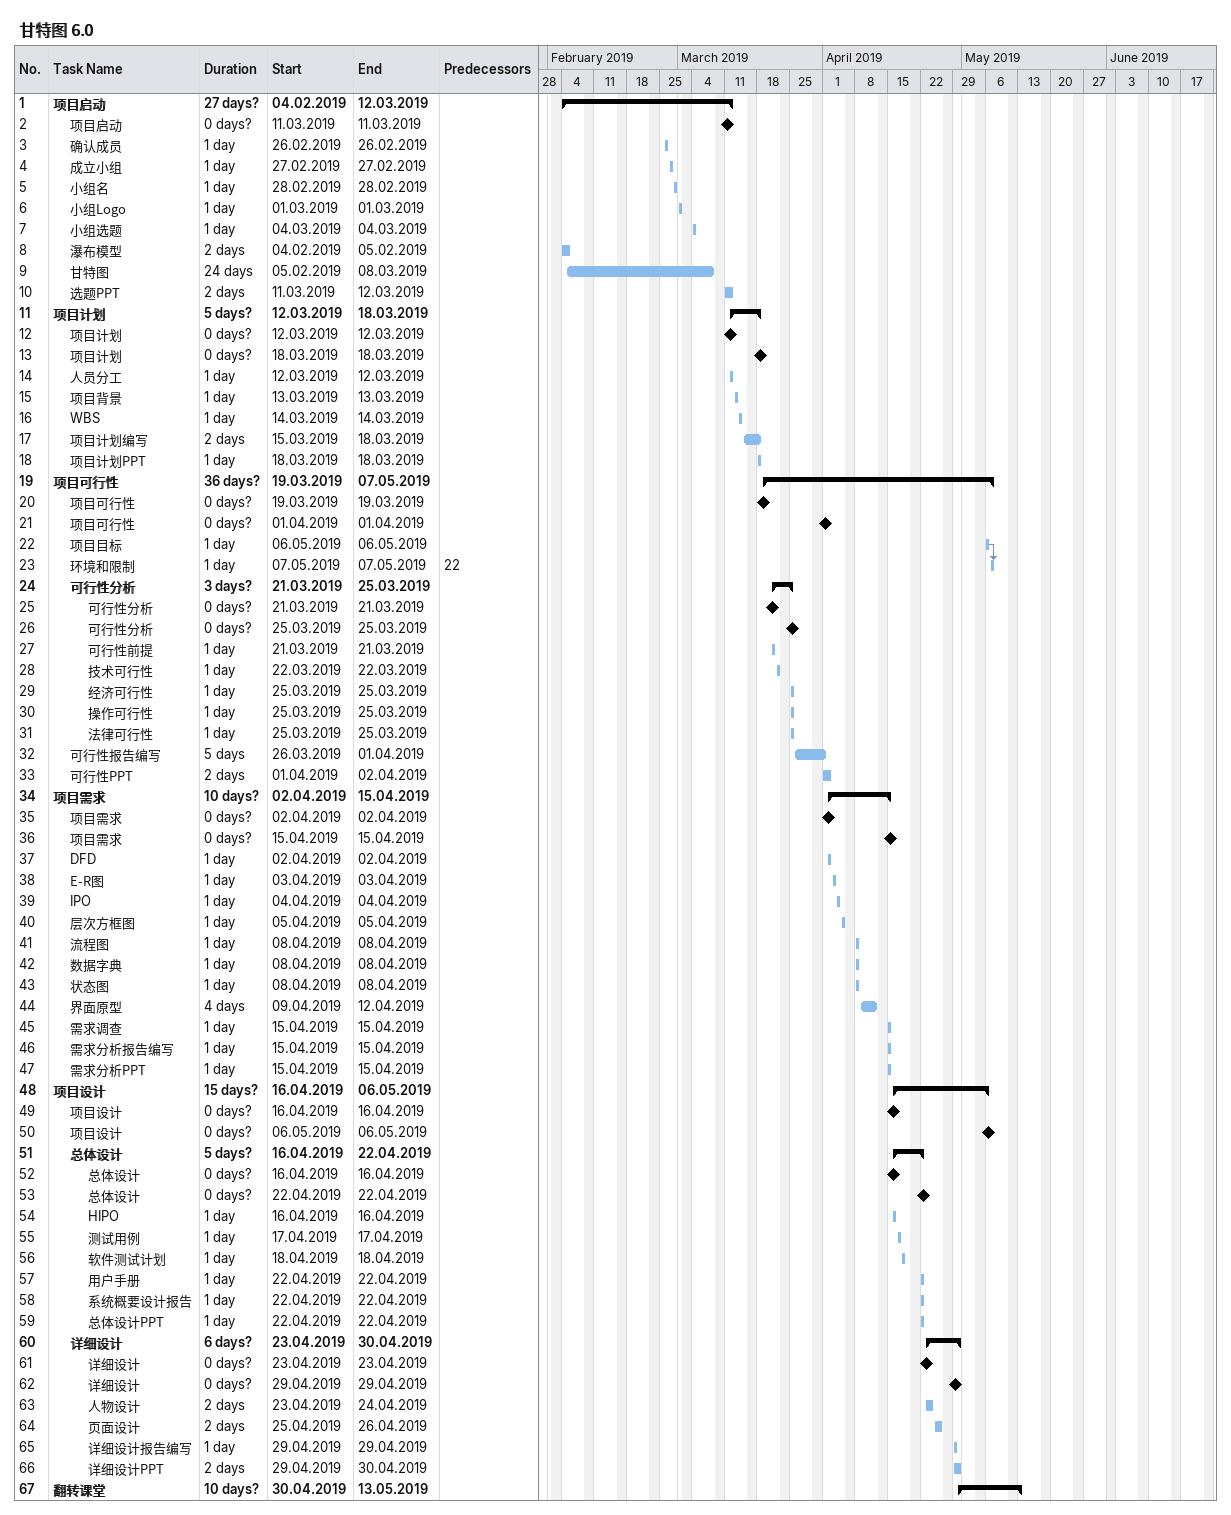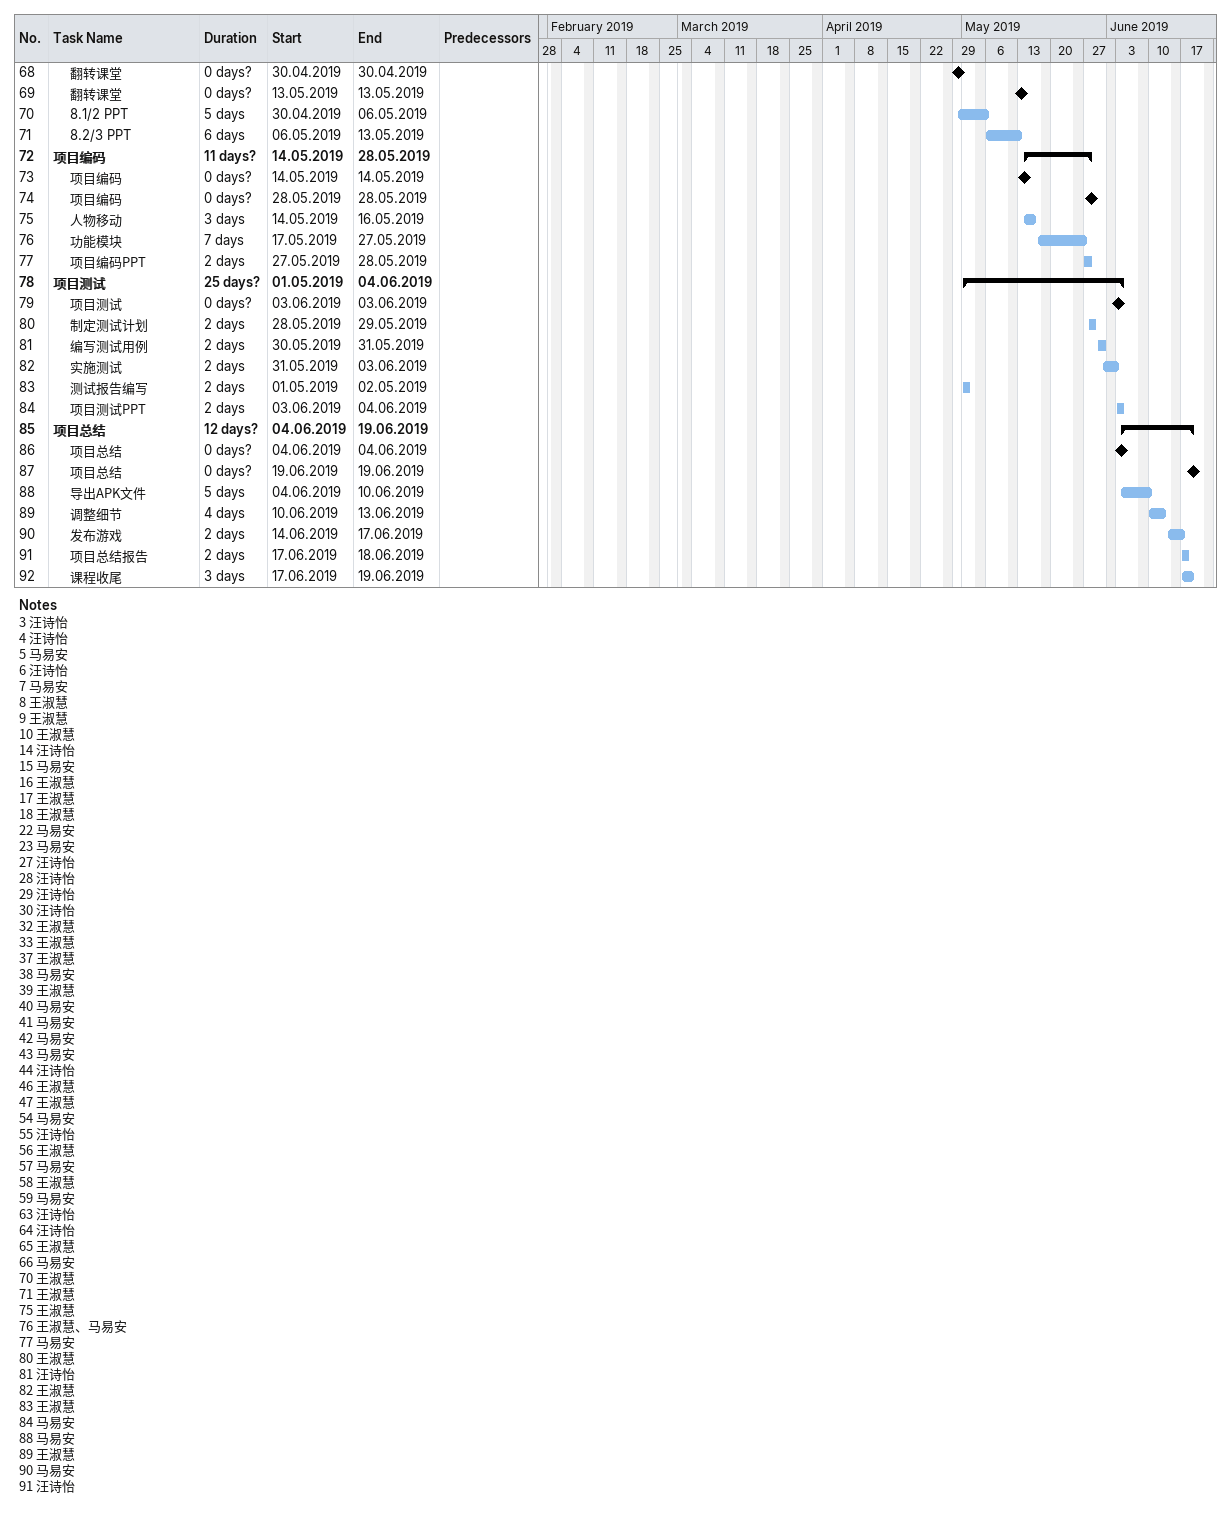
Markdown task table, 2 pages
甘特图 6.0

| ID | Level | Task | Duration | Start | Finish | Predecessors |
|---|---|---|---|---|---|---|
| 1 | 1 | **项目启动** | 27d? | 2019-02-04 | 2019-03-12 |  |
| 2 | 2 | 项目启动 | 0d? | 2019-03-11 | 2019-03-11 |  |
| 3 | 2 | 确认成员 | 1d | 2019-02-26 | 2019-02-26 |  |
| 4 | 2 | 成立小组 | 1d | 2019-02-27 | 2019-02-27 |  |
| 5 | 2 | 小组名 | 1d | 2019-02-28 | 2019-02-28 |  |
| 6 | 2 | 小组Logo | 1d | 2019-03-01 | 2019-03-01 |  |
| 7 | 2 | 小组选题 | 1d | 2019-03-04 | 2019-03-04 |  |
| 8 | 2 | 瀑布模型 | 2d | 2019-02-04 | 2019-02-05 |  |
| 9 | 2 | 甘特图 | 24d | 2019-02-05 | 2019-03-08 |  |
| 10 | 2 | 选题PPT | 2d | 2019-03-11 | 2019-03-12 |  |
| 11 | 1 | **项目计划** | 5d? | 2019-03-12 | 2019-03-18 |  |
| 12 | 2 | 项目计划 | 0d? | 2019-03-12 | 2019-03-12 |  |
| 13 | 2 | 项目计划 | 0d? | 2019-03-18 | 2019-03-18 |  |
| 14 | 2 | 人员分工 | 1d | 2019-03-12 | 2019-03-12 |  |
| 15 | 2 | 项目背景 | 1d | 2019-03-13 | 2019-03-13 |  |
| 16 | 2 | WBS | 1d | 2019-03-14 | 2019-03-14 |  |
| 17 | 2 | 项目计划编写 | 2d | 2019-03-15 | 2019-03-18 |  |
| 18 | 2 | 项目计划PPT | 1d | 2019-03-18 | 2019-03-18 |  |
| 19 | 1 | **项目可行性** | 36d? | 2019-03-19 | 2019-05-07 |  |
| 20 | 2 | 项目可行性 | 0d? | 2019-03-19 | 2019-03-19 |  |
| 21 | 2 | 项目可行性 | 0d? | 2019-04-01 | 2019-04-01 |  |
| 22 | 2 | 项目目标 | 1d | 2019-05-06 | 2019-05-06 |  |
| 23 | 2 | 环境和限制 | 1d | 2019-05-07 | 2019-05-07 | 22 |
| 24 | 2 | **可行性分析** | 3d? | 2019-03-21 | 2019-03-25 |  |
| 25 | 3 | 可行性分析 | 0d? | 2019-03-21 | 2019-03-21 |  |
| 26 | 3 | 可行性分析 | 0d? | 2019-03-25 | 2019-03-25 |  |
| 27 | 3 | 可行性前提 | 1d | 2019-03-21 | 2019-03-21 |  |
| 28 | 3 | 技术可行性 | 1d | 2019-03-22 | 2019-03-22 |  |
| 29 | 3 | 经济可行性 | 1d | 2019-03-25 | 2019-03-25 |  |
| 30 | 3 | 操作可行性 | 1d | 2019-03-25 | 2019-03-25 |  |
| 31 | 3 | 法律可行性 | 1d | 2019-03-25 | 2019-03-25 |  |
| 32 | 2 | 可行性报告编写 | 5d | 2019-03-26 | 2019-04-01 |  |
| 33 | 2 | 可行性PPT | 2d | 2019-04-01 | 2019-04-02 |  |
| 34 | 1 | **项目需求** | 10d? | 2019-04-02 | 2019-04-15 |  |
| 35 | 2 | 项目需求 | 0d? | 2019-04-02 | 2019-04-02 |  |
| 36 | 2 | 项目需求 | 0d? | 2019-04-15 | 2019-04-15 |  |
| 37 | 2 | DFD | 1d | 2019-04-02 | 2019-04-02 |  |
| 38 | 2 | E-R图 | 1d | 2019-04-03 | 2019-04-03 |  |
| 39 | 2 | IPO | 1d | 2019-04-04 | 2019-04-04 |  |
| 40 | 2 | 层次方框图 | 1d | 2019-04-05 | 2019-04-05 |  |
| 41 | 2 | 流程图 | 1d | 2019-04-08 | 2019-04-08 |  |
| 42 | 2 | 数据字典 | 1d | 2019-04-08 | 2019-04-08 |  |
| 43 | 2 | 状态图 | 1d | 2019-04-08 | 2019-04-08 |  |
| 44 | 2 | 界面原型 | 4d | 2019-04-09 | 2019-04-12 |  |
| 45 | 2 | 需求调查 | 1d | 2019-04-15 | 2019-04-15 |  |
| 46 | 2 | 需求分析报告编写 | 1d | 2019-04-15 | 2019-04-15 |  |
| 47 | 2 | 需求分析PPT | 1d | 2019-04-15 | 2019-04-15 |  |
| 48 | 1 | **项目设计** | 15d? | 2019-04-16 | 2019-05-06 |  |
| 49 | 2 | 项目设计 | 0d? | 2019-04-16 | 2019-04-16 |  |
| 50 | 2 | 项目设计 | 0d? | 2019-05-06 | 2019-05-06 |  |
| 51 | 2 | **总体设计** | 5d? | 2019-04-16 | 2019-04-22 |  |
| 52 | 3 | 总体设计 | 0d? | 2019-04-16 | 2019-04-16 |  |
| 53 | 3 | 总体设计 | 0d? | 2019-04-22 | 2019-04-22 |  |
| 54 | 3 | HIPO | 1d | 2019-04-16 | 2019-04-16 |  |
| 55 | 3 | 测试用例 | 1d | 2019-04-17 | 2019-04-17 |  |
| 56 | 3 | 软件测试计划 | 1d | 2019-04-18 | 2019-04-18 |  |
| 57 | 3 | 用户手册 | 1d | 2019-04-22 | 2019-04-22 |  |
| 58 | 3 | 系统概要设计报告 | 1d | 2019-04-22 | 2019-04-22 |  |
| 59 | 3 | 总体设计PPT | 1d | 2019-04-22 | 2019-04-22 |  |
| 60 | 2 | **详细设计** | 6d? | 2019-04-23 | 2019-04-30 |  |
| 61 | 3 | 详细设计 | 0d? | 2019-04-23 | 2019-04-23 |  |
| 62 | 3 | 详细设计 | 0d? | 2019-04-29 | 2019-04-29 |  |
| 63 | 3 | 人物设计 | 2d | 2019-04-23 | 2019-04-24 |  |
| 64 | 3 | 页面设计 | 2d | 2019-04-25 | 2019-04-26 |  |
| 65 | 3 | 详细设计报告编写 | 1d | 2019-04-29 | 2019-04-29 |  |
| 66 | 3 | 详细设计PPT | 2d | 2019-04-29 | 2019-04-30 |  |
| 67 | 1 | **翻转课堂** | 10d? | 2019-04-30 | 2019-05-13 |  |
| 68 | 2 | 翻转课堂 | 0d? | 2019-04-30 | 2019-04-30 |  |
| 69 | 2 | 翻转课堂 | 0d? | 2019-05-13 | 2019-05-13 |  |
| 70 | 2 | 8.1/2 PPT | 5d | 2019-04-30 | 2019-05-06 |  |
| 71 | 2 | 8.2/3 PPT | 6d | 2019-05-06 | 2019-05-13 |  |
| 72 | 1 | **项目编码** | 11d? | 2019-05-14 | 2019-05-28 |  |
| 73 | 2 | 项目编码 | 0d? | 2019-05-14 | 2019-05-14 |  |
| 74 | 2 | 项目编码 | 0d? | 2019-05-28 | 2019-05-28 |  |
| 75 | 2 | 人物移动 | 3d | 2019-05-14 | 2019-05-16 |  |
| 76 | 2 | 功能模块 | 7d | 2019-05-17 | 2019-05-27 |  |
| 77 | 2 | 项目编码PPT | 2d | 2019-05-27 | 2019-05-28 |  |
| 78 | 1 | **项目测试** | 25d? | 2019-05-01 | 2019-06-04 |  |
| 79 | 2 | 项目测试 | 0d? | 2019-06-03 | 2019-06-03 |  |
| 80 | 2 | 制定测试计划 | 2d | 2019-05-28 | 2019-05-29 |  |
| 81 | 2 | 编写测试用例 | 2d | 2019-05-30 | 2019-05-31 |  |
| 82 | 2 | 实施测试 | 2d | 2019-05-31 | 2019-06-03 |  |
| 83 | 2 | 测试报告编写 | 2d | 2019-05-01 | 2019-05-02 |  |
| 84 | 2 | 项目测试PPT | 2d | 2019-06-03 | 2019-06-04 |  |
| 85 | 1 | **项目总结** | 12d? | 2019-06-04 | 2019-06-19 |  |
| 86 | 2 | 项目总结 | 0d? | 2019-06-04 | 2019-06-04 |  |
| 87 | 2 | 项目总结 | 0d? | 2019-06-19 | 2019-06-19 |  |
| 88 | 2 | 导出APK文件 | 5d | 2019-06-04 | 2019-06-10 |  |
| 89 | 2 | 调整细节 | 4d | 2019-06-10 | 2019-06-13 |  |
| 90 | 2 | 发布游戏 | 2d | 2019-06-14 | 2019-06-17 |  |
| 91 | 2 | 项目总结报告 | 2d | 2019-06-17 | 2019-06-18 |  |
| 92 | 2 | 课程收尾 | 3d | 2019-06-17 | 2019-06-19 |  |

Notes
- 3: 汪诗怡
- 4: 汪诗怡
- 5: 马易安
- 6: 汪诗怡
- 7: 马易安
- 8: 王淑慧
- 9: 王淑慧
- 10: 王淑慧
- 14: 汪诗怡
- 15: 马易安
- 16: 王淑慧
- 17: 王淑慧
- 18: 王淑慧
- 22: 马易安
- 23: 马易安
- 27: 汪诗怡
- 28: 汪诗怡
- 29: 汪诗怡
- 30: 汪诗怡
- 32: 王淑慧
- 33: 王淑慧
- 37: 王淑慧
- 38: 马易安
- 39: 王淑慧
- 40: 马易安
- 41: 马易安
- 42: 马易安
- 43: 马易安
- 44: 汪诗怡
- 46: 王淑慧
- 47: 王淑慧
- 54: 马易安
- 55: 汪诗怡
- 56: 王淑慧
- 57: 马易安
- 58: 王淑慧
- 59: 马易安
- 63: 汪诗怡
- 64: 汪诗怡
- 65: 王淑慧
- 66: 马易安
- 70: 王淑慧
- 71: 王淑慧
- 75: 王淑慧
- 76: 王淑慧、马易安
- 77: 马易安
- 80: 王淑慧
- 81: 汪诗怡
- 82: 王淑慧
- 83: 王淑慧
- 84: 马易安
- 88: 马易安
- 89: 王淑慧
- 90: 马易安
- 91: 汪诗怡
